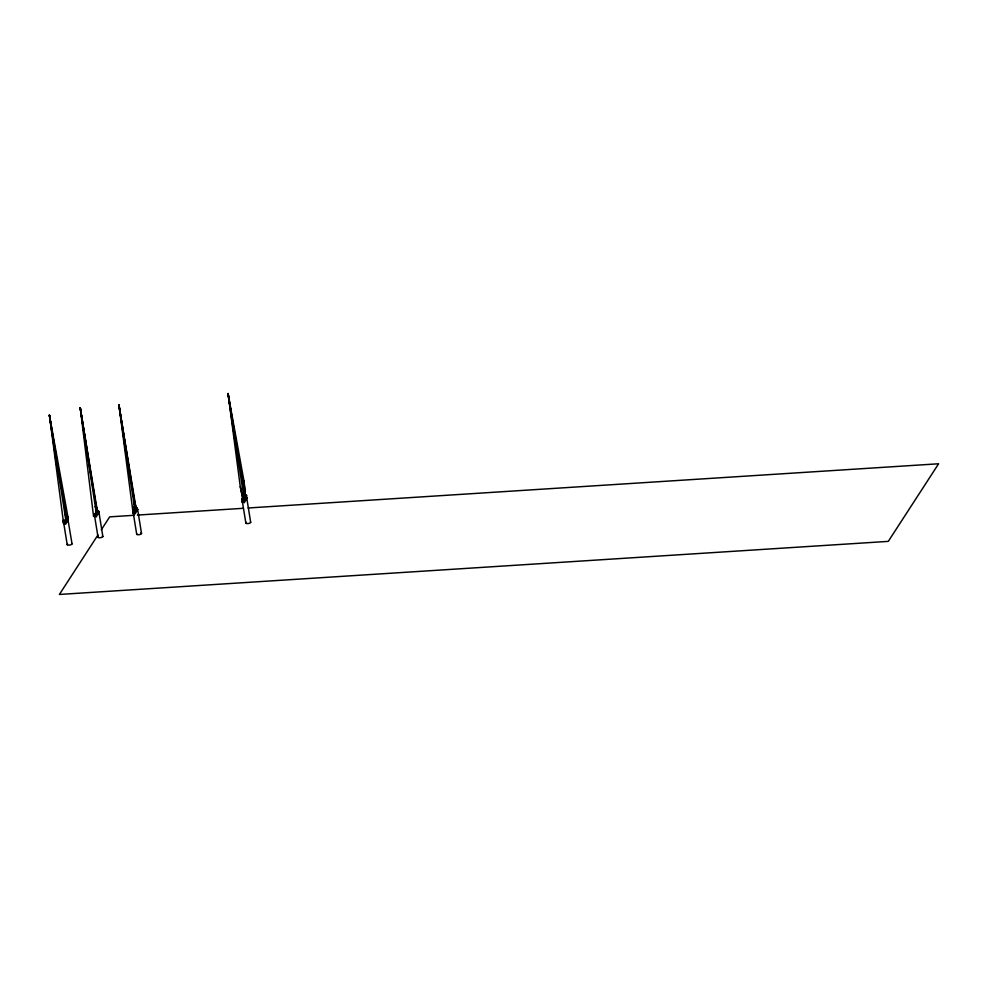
<?xml version="1.0" encoding="UTF-8"?>
<svg xmlns="http://www.w3.org/2000/svg" width="988" height="988" viewBox="0 0 988 988"><rect width="100%" height="100%" fill="white"/><g stroke="black" fill="none" stroke-linecap="round" stroke-linejoin="round"><path stroke-width="1.48" d="M136.455 508.079L134.739 503.25L135.331 509.808L136.64 507.795L137.505 509.487L135.171 513.822L133.096 512.982L133.257 511.426M243.999 492.11L244.493 498.681L245.617 496.939L243.9 492.123L245.222 496.964L246.555 495.223L246.667 498.36L244.332 502.694L242.258 501.855L242.171 498.829L245.296 498.631L246.555 495.223L245.493 496.124L243.962 480.934L228.055 393.545L240.269 486.639L243.172 500.274L240.269 486.639M64.306 521.306L63.603 523.368L65.677 524.208L67.999 519.886L67.9 516.736L49.4 415.071L63.603 523.368L66.875 521.615L67.9 516.736L63.603 523.368L63.516 520.355L63.603 523.368L66.641 520.145L64.652 520.281M135.652 508.128L137.258 508.017L136.134 509.759L136.381 511.228L133.096 512.982L134.146 509.882L133.911 506.807M242.171 498.829L242.258 501.855L245.296 498.631L245.543 500.089L242.258 501.855L243.307 498.755M97.133 509.61L80.226 407.711L93.564 516.44L95.861 512.896L95.972 513.55M95.478 512.92L97.479 512.784L96.503 516.848L94.428 516.02L97.392 511.129L98.602 511.055L98.837 512.525L97.713 514.254L94.428 516.02L98.602 511.055L96.663 512.846L96.071 506.288L97.059 509.919M133.096 512.982L136.06 508.104L118.893 404.672L133.096 512.982L136.134 509.759L133.775 509.907M242.258 501.855L244.085 498.705L243.727 492.543M65.06 514.069L66.962 518.465L65.838 520.207L49.4 415.071L66.554 518.49L65.245 513.649M66.9 520.577L67.727 519.317M95.861 512.896L93.564 516.44L96.268 512.871L95.799 506.721L95.009 506.77M97.738 513.217L98.553 511.957M97.96 534.965L59.391 594.455L888.298 541.375L938.6 463.78L248.099 507.993M101.307 529.79L109.693 516.86L134.294 515.279M134.714 509.018L135.27 508.153M136.406 510.179L137.221 508.919M245.555 499.051L246.383 497.791M94.428 516.02L96.095 514.365L97.713 514.254M133.676 503.732L134.566 503.682M244.431 497.013L246.42 496.89L246.667 498.36M243.925 500.2L245.543 500.089M65.776 518.539L67.764 518.416L72.025 543.832M137.369 515.081L243.48 508.289M65.27 521.713L66.875 521.615M136.875 509.265L137.505 509.487A2.433 0.803 -9.2 0 1 135.838 510.339M98.207 512.29L98.837 512.525M96.182 506.276L97.787 511.105M134.739 503.25L136.06 508.104M245.222 496.964L228.055 393.545L232.699 425.569M246.765 498.113L250.68 522.306M243.69 498.73L243.789 499.397A2.433 0.803 -9.2 0 0 246.555 498.545A2.433 0.803 -9.2 0 0 245.74 497.668M241.949 498.94L245.864 523.134M137.604 509.24L141.519 533.434M135.405 506.609L118.893 404.672L125.081 447.366M133.034 511.574L136.702 534.261M98.936 512.278L102.851 536.472M96.738 509.635L80.226 407.711L84.869 439.734M94.366 514.612L98.047 537.299M65.035 520.256L65.146 520.985M63.294 520.454L67.209 544.647M233.119 425.507L228.055 393.545L244.085 498.705M127.563 459.457L118.893 404.672L134.924 509.833L134.454 503.682M128.045 462.495L128.526 465.546M129.008 468.584L129.49 471.634M129.971 474.672L130.453 477.71M130.935 480.761L131.416 483.799M131.898 486.849L132.38 489.887M132.861 492.938L133.343 495.976M133.825 499.014L134.306 502.065M92.749 486.837L80.226 407.711L96.268 512.871M54.217 445.502L49.4 415.071L53.821 445.563M54.698 448.54L55.18 451.59M233.143 428.619L233.588 431.67M234.242 436.239L234.687 439.29M125.525 450.417L125.97 453.467M85.314 442.785L85.758 445.823M54.266 448.614L54.92 453.183M55.365 456.234L55.81 459.284M56.477 463.866L56.921 466.904M243.962 480.934L245.185 493.086M97.787 511.821A2.433 0.803 -9.2 0 1 98.936 512.426A2.433 0.803 -9.2 0 1 97.318 513.34M140.741 533.014A2.445 0.803 -9.2 0 1 141.086 534.026A2.445 0.803 -9.2 0 1 137.987 534.73A2.445 0.803 -9.2 0 1 136.85 533.891M136.455 508.783A2.433 0.803 -9.2 0 1 137.591 509.425M132.874 510.203A2.433 0.803 -9.2 0 1 132.898 509.746M102.283 536.089A2.445 0.803 -9.2 0 1 102.233 537.163A2.445 0.803 -9.2 0 1 99.059 537.744A2.445 0.803 -9.2 0 1 98.318 536.817M71.642 543.511A2.445 0.803 -9.2 0 1 71.185 544.635A2.445 0.803 -9.2 0 1 67.999 545.08A2.445 0.803 -9.2 0 1 67.641 544.067M66.69 519.169A2.433 0.803 -9.2 0 1 67.9 520.059A2.433 0.803 -9.2 0 1 64.714 520.923M63.775 520.812A2.433 0.803 -9.2 0 1 63.726 519.873M250.446 522.047A2.445 0.803 -9.2 0 1 249.606 523.208A2.445 0.803 -9.2 0 1 246.444 523.504A2.445 0.803 -9.2 0 1 246.494 522.43M242.529 499.311A2.433 0.803 -9.2 0 1 242.579 498.236"/></g></svg>
